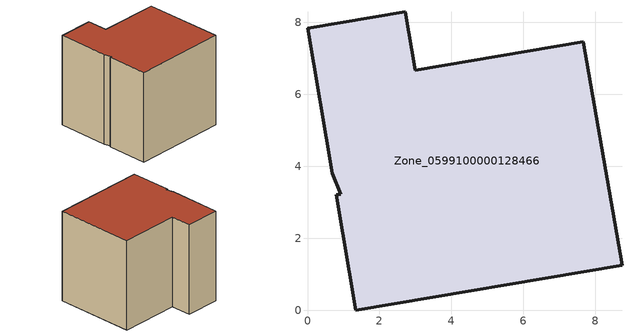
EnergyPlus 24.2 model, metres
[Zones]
Zone_0599100000128466
 floor ground (C_G): 3,6.67 7.66,7.46 8.74,1.25 1.34,0 0.79,3.2 0.92,3.22 0.69,3.8 0,7.83 2.72,8.29 z0
 wall outside (C_F): 1.34,0 8.74,1.25 7.66,7.46 3,6.67 2.72,8.29 0,7.83 0.69,3.8 0.92,3.22 0.79,3.2 1.34,0 z0:7.32
 roof outside (C_R): 0.69,3.8 0.92,3.22 0.79,3.2 1.34,0 8.74,1.25 7.66,7.46 3,6.67 2.72,8.29 0,7.83 z7.32
[BUILDING]
Pand.0599100000128466: North Axis=0; Terrain=City; Loads Convergence Tolerance Value=0.04; Temperature Convergence Tolerance Value=0.4; Solar Distribution=FullExterior; Maximum Number of Warmup Days=25; Minimum Number of Warmup Days=1
[Site:Location]
Rotterdam.The.Hague.AP_ZH_NLD Design_Conditions: Latitude=51.96; Longitude=4.45; Time Zone=1; Elevation=-4.5
[SITE:GROUNDTEMPERATURE:BUILDINGSURFACE]
18, 18, 18, 18, 18, 18, 18, 18, 18, 18, 18, 18
[MATERIAL] Thermal Absorptance=0.9; Solar Absorptance=0.7; Visible Absorptance=0.7
Name | Roughness | Thickness | Conductivity | Density | Specific Heat
G.TC.1946 | MediumSmooth | 0.15 | 1 | 540 | 1210
F.TC.1946 | Rough | 0.3 | 0.857143 | 1920 | 840
R.TC.1946 | MediumRough | 0.2 | 0.909091 | 1500 | 1000
[CONSTRUCTION]
C_G: G.TC.1946
C_F: F.TC.1946
C_R: R.TC.1946
[ZONE]
Zone_0599100000128466: Type=1; Multiplier=1; Ceiling Height=Autocalculate; Volume=Autocalculate; Floor Area=autocalculate; Part of Total Floor Area=Yes
[ZONEINFILTRATION:DESIGNFLOWRATE]
Infil_Zone_0599100000128466: Zone or ZoneList or Space or SpaceList=Zone_0599100000128466; Schedule=AlwaysOn; Design Flow Rate Calculation Method=Flow/Area; Flow Rate per Floor Area=0.003; Constant Term Coefficient=1; Temperature Term Coefficient=0; Velocity Term Coefficient=0; Velocity Squared Term Coefficient=0
[HVACTEMPLATE:ZONE:IDEALLOADSAIRSYSTEM]
Zone_0599100000128466: Maximum Heating Supply Air Temperature=50; Minimum Cooling Supply Air Temperature=13; Maximum Heating Supply Air Humidity Ratio=0.0156; Minimum Cooling Supply Air Humidity Ratio=0.0077; Heating Limit=NoLimit; Cooling Limit=NoLimit; Dehumidification Control Type=ConstantSensibleHeatRatio; Cooling Sensible Heat Ratio=0.7; Dehumidification Setpoint=60; Humidification Control Type=None; Humidification Setpoint=30; Outdoor Air Method=None; Outdoor Air Flow Rate per Person=0.00944; Outdoor Air Flow Rate per Zone Floor Area=0; Outdoor Air Flow Rate per Zone=0; Demand Controlled Ventilation Type=None; Outdoor Air Economizer Type=NoEconomizer; Heat Recovery Type=None; Sensible Heat Recovery Effectiveness=0.7; Latent Heat Recovery Effectiveness=0.65
[ZONECONTROL:THERMOSTAT]
ThermostatControl_Zone_0599100000128466: Zone or ZoneList=Zone_0599100000128466; Control Type Schedule=DualSetpointControlType; Control 1=Thermostat_Zone_0599100000128466; Temperature Difference Between Cutout And Setpoint=0
[THERMOSTATSETPOINT:DUALSETPOINT]
Thermostat_Zone_0599100000128466: Heating Setpoint Temperature Schedule=HeatingSetpoint_Zone_0599100000128466; Cooling Setpoint Temperature Schedule=CoolingSetpoint_Zone_0599100000128466
[SCHEDULE:COMPACT]
HeatingSetpoint_Zone_0599100000128466: Through: 12/31, For: AllDays, Until: 24:00, 21
CoolingSetpoint_Zone_0599100000128466: Through: 12/31, For: AllDays, Until: 24:00, 24
DualSetpointControlType: Through: 12/31, For: AllDays, Until: 24:00, 4
AlwaysOn: Through: 12/31, For: AllDays, Until: 24:00, 1
